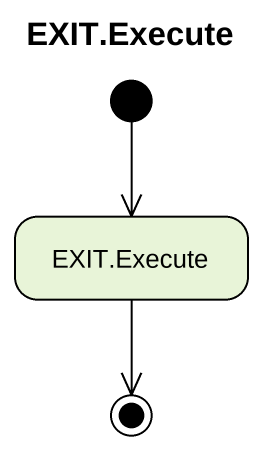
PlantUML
@startuml
title EXIT.Execute
hide empty description
state "EXIT.Execute" as EXIT_Execute
[*] --> EXIT_Execute
EXIT_Execute --> [*]
@enduml
